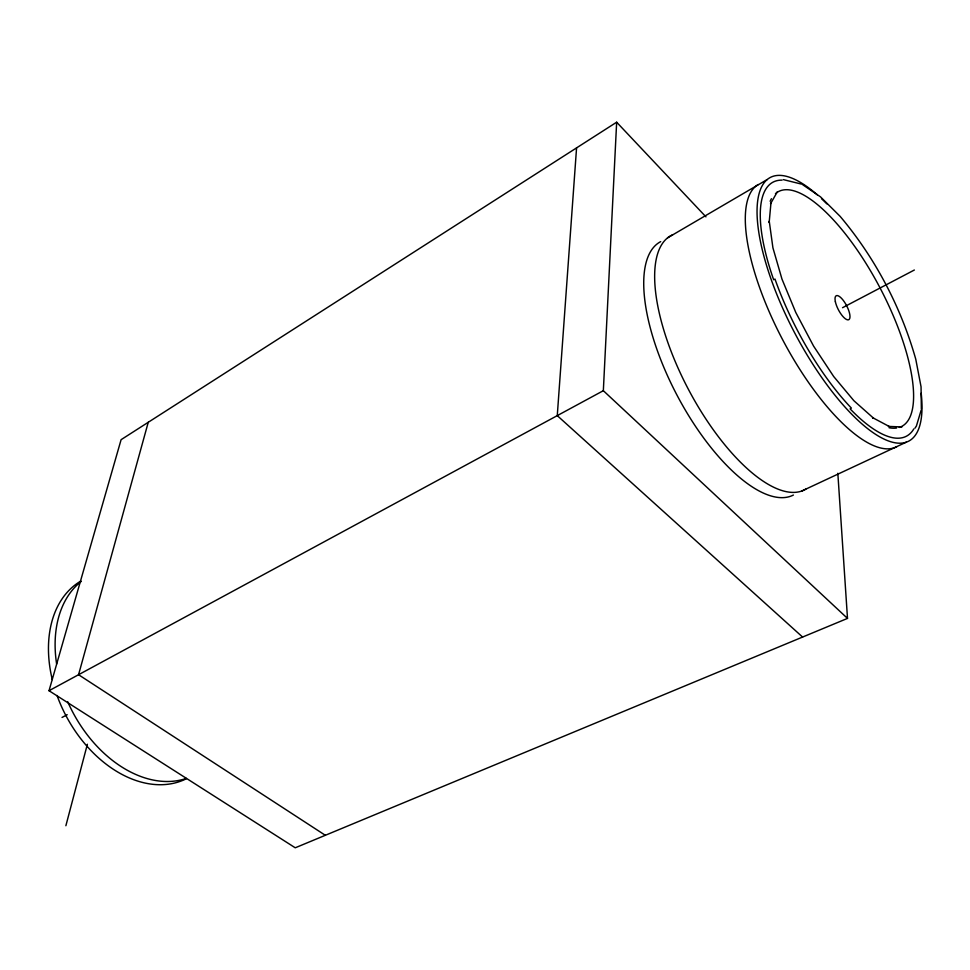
<?xml version="1.0" encoding="UTF-8"?>
<svg xmlns="http://www.w3.org/2000/svg" width="970" height="970" viewBox="0 0 970 970"><rect width="100%" height="100%" fill="white"/><g stroke="black" fill="none" stroke-linecap="round" stroke-linejoin="round"><path stroke-width="1.45" d="M847.501 618.399L603.34 390.692L616.653 122.208L121.104 439.677L49.021 690.713L295.244 847.792L847.501 618.399L837.837 473.275M576.568 147.889L557.265 415.633L802.59 637.047M65.875 825.737L87.385 744.245M148.252 422.277L78.558 674.72L325.338 835.291M921.185 410.067L916.407 426.012L914.965 428.182M777.382 191.708L770.519 203.809L770.992 202.572L769.174 222.421L769.259 221.269L772.92 247.835L781.978 279.105L795.8 312.51L813.575 346.072L833.691 376.518L853.927 400.755L873.582 418.215L872.576 417.633L889.696 426.727M667.578 237.868L767.161 179.571M49.021 690.713L603.34 390.692M62.031 717.436L67.221 714.708M842.53 307.708L914.358 270.012M801.802 491.014L906.235 442.199M783.36 179.62L801.584 184.13M888.411 426.412L901.954 426.945M802.639 184.664L820.535 196.886L840.165 216.395C875.146 257.923 900.997 307.017 915.777 359.252L921.051 386.787L921.354 408.916M616.653 122.208L705.942 216.843M793.399 495.039A143.026 56.866 62.3 0 1 676.599 394.402A143.026 56.866 62.3 0 1 660.703 241.627M186.337 778.752A112.083 78.364 62.3 0 1 57.048 695.502M52.259 679.534A112.083 78.364 62.3 0 1 80.728 581.115M186.41 778.389A112.423 78.23 62.3 0 1 67.706 701.698M56.624 664.026A112.423 78.23 62.3 0 1 81.177 581.454M896.729 446.746A148.289 51.349 62.3 0 1 782.935 340.276A148.289 51.349 62.3 0 1 758.188 184.53M805.803 489.122A143.596 56.296 62.3 0 1 687.936 388.449A143.596 56.296 62.3 0 1 672.634 234.788M921.185 393.214A148.907 50.682 62.3 0 1 854.728 417.233A148.907 50.682 62.3 0 1 759.195 234.813A148.907 50.682 62.3 0 1 817.298 194.837M821.517 198.656A148.907 50.682 62.3 0 1 826.864 203.882M913.825 428.922A143.463 48.815 62.3 0 1 850.108 408.855L851.381 408.091A143.342 48.682 62.3 0 1 774.994 279.081L773.648 279.724A143.463 48.815 62.3 0 1 782.111 180.141M896.595 428.025A132.599 45.105 62.3 0 1 889.053 427.734M770.144 201.287A132.599 45.105 62.3 0 1 771.441 198.704M775.454 193.673A132.599 45.105 62.3 0 1 879.438 286.756A132.599 45.105 62.3 0 1 899.238 427.43M835.376 301.755A13.507 4.583 62.3 0 0 848.022 319.87A13.507 4.583 62.3 0 0 844.118 301.549A13.507 4.583 62.3 0 0 835.376 301.755"/></g></svg>
